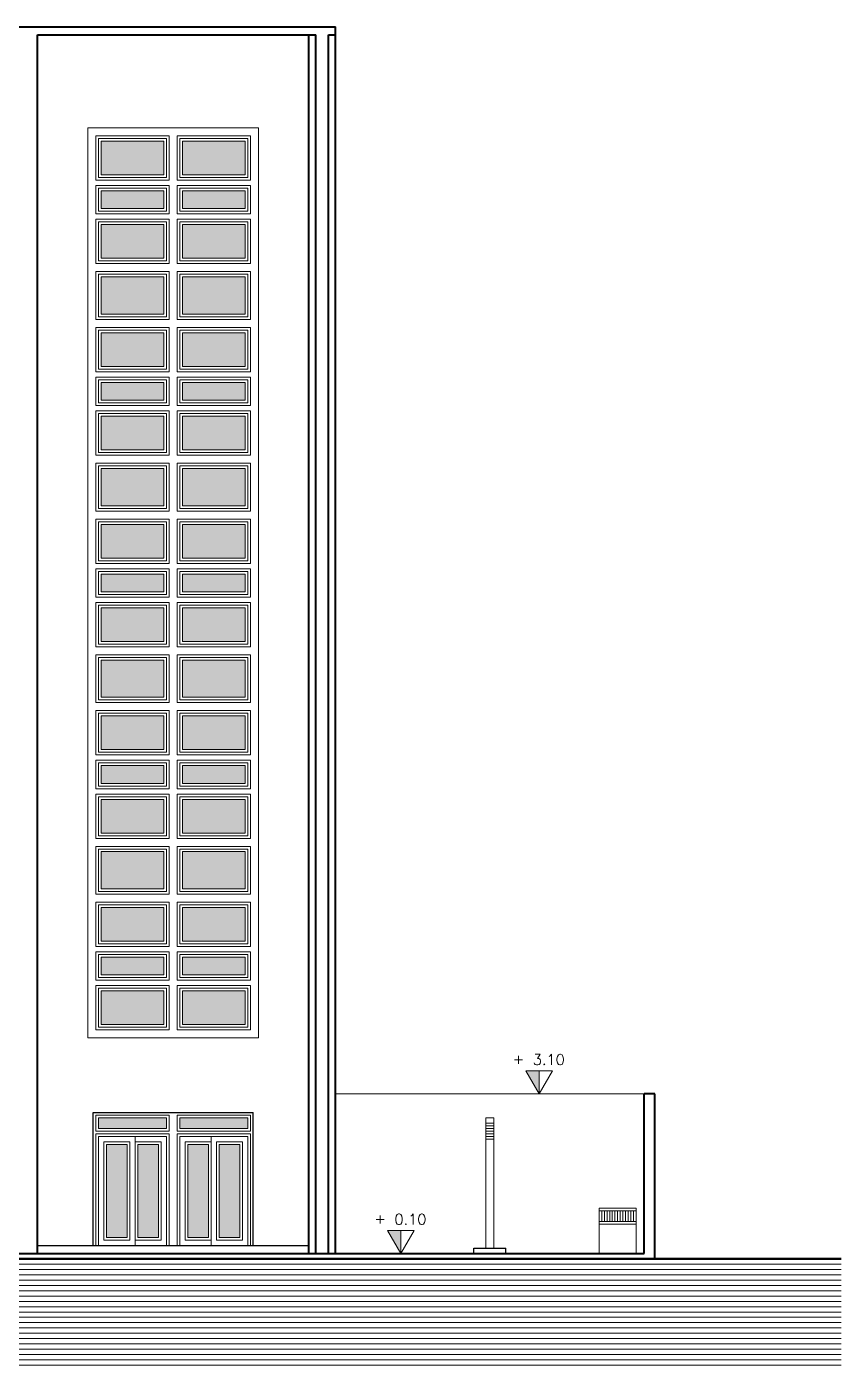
# Model space of a CAD drawing. Extents: x 1009 to 1343, y -172900 to 201.
# Drawn here: x 1254.6 to 1269.9, y -99.17 to -74.02 of the extents above; entities that cross this region are included whole.
import ezdxf

# ---------------------------------------------------------------- set-up
doc = ezdxf.new("R2010")
doc.units = 0
doc.header["$LTSCALE"] = 0.5
for name, color, linetype, lineweight in [('Acotaciones', 9, 'CONTINUOUS', 9), ('Carpintería', 55, 'CONTINUOUS', 20), ('Detalles 01', 8, 'CONTINUOUS', 9), ('Muros corte', 7, 'CONTINUOUS', 40), ('Muros vista', 253, 'CONTINUOUS', 25), ('Punta 01', 6, 'CONTINUOUS', 9), ('Punta 015', 64, 'CONTINUOUS', 13), ('Punta 02', 11, 'CONTINUOUS', 20), ('Punta 05', 52, 'CONTINUOUS', 50), ('Tratamiento pisos', 251, 'CONTINUOUS', 9), ('Vidrios', 147, 'CONTINUOUS', 13)]:
    doc.layers.add(name, color=color, linetype=linetype, lineweight=lineweight)
doc.styles.add('Texto 2 mm', font='simplex.shx', dxfattribs={"height": 0.2})

msp = doc.modelspace()

# ---------------------------------------------------------------- hatches: boundary and pattern name
at = {"layer": 'Vidrios'}
h = msp.add_hatch(color=256, dxfattribs=at)
h.dxf.hatch_style = 1
h.paths.add_polyline_path([(1257.177, -76.173), (1256.002, -76.173), (1256.002, -76.806), (1257.177, -76.806)])
h.paths.add_polyline_path([(1258.702, -76.173), (1257.527, -76.173), (1257.527, -76.806), (1258.702, -76.806)])
h.paths.add_polyline_path([(1257.177, -77.106), (1256.002, -77.106), (1256.002, -77.44), (1257.177, -77.44)])
h.paths.add_polyline_path([(1258.702, -77.106), (1257.527, -77.106), (1257.527, -77.44), (1258.702, -77.44)])
h.paths.add_polyline_path([(1257.177, -77.74), (1256.002, -77.74), (1256.002, -78.373), (1257.177, -78.373)])
h.paths.add_polyline_path([(1258.702, -77.74), (1257.527, -77.74), (1257.527, -78.373), (1258.702, -78.373)])
h = msp.add_hatch(color=256, dxfattribs=at)
h.dxf.hatch_style = 1
h.paths.add_polyline_path([(1257.177, -78.723), (1256.002, -78.723), (1256.002, -79.423), (1257.177, -79.423)])
h.paths.add_polyline_path([(1258.702, -78.723), (1257.527, -78.723), (1257.527, -79.423), (1258.702, -79.423)])
h.paths.add_polyline_path([(1257.177, -79.773), (1256.002, -79.773), (1256.002, -80.406), (1257.177, -80.406)])
h.paths.add_polyline_path([(1258.702, -79.773), (1257.527, -79.773), (1257.527, -80.406), (1258.702, -80.406)])
h.paths.add_polyline_path([(1257.177, -80.706), (1256.002, -80.706), (1256.002, -81.04), (1257.177, -81.04)])
h.paths.add_polyline_path([(1258.702, -80.706), (1257.527, -80.706), (1257.527, -81.04), (1258.702, -81.04)])
h.paths.add_polyline_path([(1257.177, -81.34), (1256.002, -81.34), (1256.002, -81.973), (1257.177, -81.973)])
h.paths.add_polyline_path([(1258.702, -81.34), (1257.527, -81.34), (1257.527, -81.973), (1258.702, -81.973)])
h = msp.add_hatch(color=256, dxfattribs=at)
h.dxf.hatch_style = 1
h.paths.add_polyline_path([(1257.177, -82.323), (1256.002, -82.323), (1256.002, -83.023), (1257.177, -83.023)])
h.paths.add_polyline_path([(1258.702, -82.323), (1257.527, -82.323), (1257.527, -83.023), (1258.702, -83.023)])
h.paths.add_polyline_path([(1257.177, -83.373), (1256.002, -83.373), (1256.002, -84.006), (1257.177, -84.006)])
h.paths.add_polyline_path([(1258.702, -83.373), (1257.527, -83.373), (1257.527, -84.006), (1258.702, -84.006)])
h.paths.add_polyline_path([(1257.177, -84.306), (1256.002, -84.306), (1256.002, -84.64), (1257.177, -84.64)])
h.paths.add_polyline_path([(1258.702, -84.306), (1257.527, -84.306), (1257.527, -84.64), (1258.702, -84.64)])
h.paths.add_polyline_path([(1257.177, -84.94), (1256.002, -84.94), (1256.002, -85.573), (1257.177, -85.573)])
h.paths.add_polyline_path([(1258.702, -84.94), (1257.527, -84.94), (1257.527, -85.573), (1258.702, -85.573)])
h = msp.add_hatch(color=256, dxfattribs=at)
h.dxf.hatch_style = 1
h.paths.add_polyline_path([(1257.177, -85.923), (1256.002, -85.923), (1256.002, -86.623), (1257.177, -86.623)])
h.paths.add_polyline_path([(1258.702, -85.923), (1257.527, -85.923), (1257.527, -86.623), (1258.702, -86.623)])
h.paths.add_polyline_path([(1257.177, -86.973), (1256.002, -86.973), (1256.002, -87.606), (1257.177, -87.606)])
h.paths.add_polyline_path([(1258.702, -86.973), (1257.527, -86.973), (1257.527, -87.606), (1258.702, -87.606)])
h.paths.add_polyline_path([(1257.177, -87.906), (1256.002, -87.906), (1256.002, -88.24), (1257.177, -88.24)])
h.paths.add_polyline_path([(1258.702, -87.906), (1257.527, -87.906), (1257.527, -88.24), (1258.702, -88.24)])
h.paths.add_polyline_path([(1257.177, -88.54), (1256.002, -88.54), (1256.002, -89.173), (1257.177, -89.173)])
h.paths.add_polyline_path([(1258.702, -88.54), (1257.527, -88.54), (1257.527, -89.173), (1258.702, -89.173)])
h = msp.add_hatch(color=256, dxfattribs=at)
h.dxf.hatch_style = 1
h.paths.add_polyline_path([(1257.177, -89.523), (1256.002, -89.523), (1256.002, -90.223), (1257.177, -90.223)])
h.paths.add_polyline_path([(1258.702, -89.523), (1257.527, -89.523), (1257.527, -90.223), (1258.702, -90.223)])
h.paths.add_polyline_path([(1257.177, -90.573), (1256.002, -90.573), (1256.002, -91.206), (1257.177, -91.206)])
h.paths.add_polyline_path([(1258.702, -90.573), (1257.527, -90.573), (1257.527, -91.206), (1258.702, -91.206)])
h.paths.add_polyline_path([(1257.177, -91.506), (1256.002, -91.506), (1256.002, -91.84), (1257.177, -91.84)])
h.paths.add_polyline_path([(1258.702, -91.506), (1257.527, -91.506), (1257.527, -91.84), (1258.702, -91.84)])
h.paths.add_polyline_path([(1257.177, -92.14), (1256.002, -92.14), (1256.002, -92.773), (1257.177, -92.773)])
h.paths.add_polyline_path([(1258.702, -92.14), (1257.527, -92.14), (1257.527, -92.773), (1258.702, -92.773)])
at = {"layer": 'Vidrios', "linetype": 'Continuous'}
for points in [[(1264.228, -93.641), (1264.012, -93.641), (1263.976, -93.641), (1264.228, -94.073)], [(1261.63, -96.641), (1261.414, -96.641), (1261.378, -96.641), (1261.63, -97.073)]]:
    msp.add_hatch(color=256, dxfattribs=at).paths.add_polyline_path(points)
at = {"layer": 'Vidrios'}
h = msp.add_hatch(color=256, dxfattribs=at)
h.dxf.hatch_style = 1
h.paths.add_polyline_path([(1257.227, -94.523), (1255.952, -94.523), (1255.952, -94.723), (1257.227, -94.723)])
h.paths.add_polyline_path([(1258.752, -94.523), (1257.477, -94.523), (1257.477, -94.723), (1258.752, -94.723)])
h.paths.add_polyline_path([(1258.014, -95.023), (1257.627, -95.023), (1257.627, -96.773), (1258.014, -96.773)])
h.paths.add_polyline_path([(1258.602, -95.023), (1258.214, -95.023), (1258.214, -96.773), (1258.602, -96.773)])
h.paths.add_polyline_path([(1257.077, -95.023), (1256.689, -95.023), (1256.689, -96.773), (1257.077, -96.773)])
h.paths.add_polyline_path([(1256.489, -95.023), (1256.102, -95.023), (1256.102, -96.773), (1256.489, -96.773)])

# ---------------------------------------------------------------- linework, layer by layer
at = {"layer": 'Acotaciones', "linetype": 'Continuous'}
for p, q in [((1263.976, -93.641), (1264.48, -93.641)), ((1264.228, -94.073), (1263.976, -93.641)), ((1264.228, -94.073), (1264.48, -93.641)), ((1264.228, -93.641), (1264.228, -94.073)), ((1261.378, -96.641), (1261.882, -96.641)), ((1261.63, -97.073), (1261.378, -96.641)), ((1261.63, -97.073), (1261.882, -96.641)), ((1261.63, -96.641), (1261.63, -97.073))]:
    msp.add_line(p, q, dxfattribs=at)
at = {"layer": 'Carpintería'}
for p, q in [((1255.752, -93.023), (1255.752, -75.923)), ((1258.952, -75.923), (1255.752, -75.923)), ((1258.952, -93.023), (1258.952, -75.923)), ((1255.902, -76.906), (1255.902, -76.073)), ((1255.902, -76.073), (1257.277, -76.073)), ((1255.952, -76.856), (1255.952, -76.123)), ((1255.952, -76.123), (1257.227, -76.123)), ((1256.002, -76.806), (1256.002, -76.173)), ((1256.002, -76.173), (1257.177, -76.173)), ((1257.177, -76.806), (1257.177, -76.173)), ((1257.227, -76.856), (1257.227, -76.123)), ((1257.277, -76.906), (1257.277, -76.073)), ((1257.427, -76.906), (1257.427, -76.073)), ((1257.427, -76.073), (1258.802, -76.073)), ((1257.477, -76.123), (1258.752, -76.123)), ((1257.477, -76.856), (1257.477, -76.123)), ((1257.527, -76.173), (1258.702, -76.173)), ((1257.527, -76.806), (1257.527, -76.173)), ((1258.702, -76.173), (1258.702, -76.806)), ((1258.752, -76.123), (1258.752, -76.856)), ((1258.802, -76.073), (1258.802, -76.906)), ((1257.277, -76.906), (1255.902, -76.906)), ((1257.227, -76.856), (1255.952, -76.856)), ((1257.177, -76.806), (1256.002, -76.806)), ((1258.802, -76.906), (1257.427, -76.906)), ((1258.752, -76.856), (1257.477, -76.856)), ((1258.702, -76.806), (1257.527, -76.806)), ((1255.902, -77.54), (1255.902, -77.006)), ((1255.902, -77.006), (1257.277, -77.006)), ((1255.952, -77.49), (1255.952, -77.056)), ((1255.952, -77.056), (1257.227, -77.056)), ((1256.002, -77.44), (1256.002, -77.106)), ((1256.002, -77.106), (1257.177, -77.106)), ((1257.177, -77.44), (1257.177, -77.106)), ((1257.227, -77.49), (1257.227, -77.056)), ((1257.277, -77.54), (1257.277, -77.006)), ((1257.427, -77.54), (1257.427, -77.006)), ((1257.427, -77.006), (1258.802, -77.006)), ((1257.477, -77.056), (1258.752, -77.056)), ((1257.477, -77.49), (1257.477, -77.056)), ((1257.527, -77.106), (1258.702, -77.106)), ((1257.527, -77.44), (1257.527, -77.106)), ((1258.702, -77.106), (1258.702, -77.44)), ((1258.752, -77.056), (1258.752, -77.49)), ((1258.802, -77.006), (1258.802, -77.54)), ((1257.177, -77.44), (1256.002, -77.44)), ((1258.702, -77.44), (1257.527, -77.44)), ((1257.277, -77.54), (1255.902, -77.54)), ((1255.902, -78.473), (1255.902, -77.64)), ((1255.902, -77.64), (1257.277, -77.64)), ((1257.227, -77.49), (1255.952, -77.49)), ((1255.952, -78.423), (1255.952, -77.69)), ((1255.952, -77.69), (1257.227, -77.69)), ((1257.227, -78.423), (1257.227, -77.69)), ((1257.277, -78.473), (1257.277, -77.64)), ((1258.802, -77.54), (1257.427, -77.54)), ((1257.427, -78.473), (1257.427, -77.64)), ((1257.427, -77.64), (1258.802, -77.64)), ((1258.752, -77.49), (1257.477, -77.49)), ((1257.477, -77.69), (1258.752, -77.69)), ((1257.477, -78.423), (1257.477, -77.69)), ((1258.752, -77.69), (1258.752, -78.423)), ((1258.802, -77.64), (1258.802, -78.473)), ((1256.002, -78.373), (1256.002, -77.74)), ((1256.002, -77.74), (1257.177, -77.74)), ((1257.177, -78.373), (1257.177, -77.74)), ((1257.527, -77.74), (1258.702, -77.74)), ((1257.527, -78.373), (1257.527, -77.74)), ((1258.702, -77.74), (1258.702, -78.373)), ((1257.227, -78.423), (1255.952, -78.423)), ((1257.177, -78.373), (1256.002, -78.373)), ((1258.752, -78.423), (1257.477, -78.423)), ((1258.702, -78.373), (1257.527, -78.373)), ((1257.277, -78.473), (1255.902, -78.473)), ((1255.902, -79.523), (1255.902, -78.623)), ((1255.902, -78.623), (1257.277, -78.623)), ((1255.952, -79.473), (1255.952, -78.673)), ((1255.952, -78.673), (1257.227, -78.673)), ((1257.227, -79.473), (1257.227, -78.673)), ((1257.277, -79.523), (1257.277, -78.623)), ((1258.802, -78.473), (1257.427, -78.473)), ((1257.427, -79.523), (1257.427, -78.623)), ((1257.427, -78.623), (1258.802, -78.623)), ((1257.477, -78.673), (1258.752, -78.673)), ((1257.477, -79.473), (1257.477, -78.673)), ((1258.752, -78.673), (1258.752, -79.473)), ((1258.802, -78.623), (1258.802, -79.523)), ((1256.002, -79.423), (1256.002, -78.723)), ((1256.002, -78.723), (1257.177, -78.723)), ((1257.177, -79.423), (1257.177, -78.723)), ((1257.527, -78.723), (1258.702, -78.723)), ((1257.527, -79.423), (1257.527, -78.723)), ((1258.702, -78.723), (1258.702, -79.423)), ((1257.227, -79.473), (1255.952, -79.473)), ((1257.177, -79.423), (1256.002, -79.423)), ((1258.752, -79.473), (1257.477, -79.473)), ((1258.702, -79.423), (1257.527, -79.423)), ((1257.277, -79.523), (1255.902, -79.523)), ((1255.902, -80.506), (1255.902, -79.673)), ((1255.902, -79.673), (1257.277, -79.673)), ((1255.952, -80.456), (1255.952, -79.723)), ((1255.952, -79.723), (1257.227, -79.723)), ((1257.227, -80.456), (1257.227, -79.723)), ((1257.277, -80.506), (1257.277, -79.673)), ((1258.802, -79.523), (1257.427, -79.523)), ((1257.427, -80.506), (1257.427, -79.673)), ((1257.427, -79.673), (1258.802, -79.673)), ((1257.477, -79.723), (1258.752, -79.723)), ((1257.477, -80.456), (1257.477, -79.723)), ((1258.752, -79.723), (1258.752, -80.456)), ((1258.802, -79.673), (1258.802, -80.506)), ((1256.002, -80.406), (1256.002, -79.773)), ((1256.002, -79.773), (1257.177, -79.773)), ((1257.177, -80.406), (1257.177, -79.773)), ((1257.527, -79.773), (1258.702, -79.773)), ((1257.527, -80.406), (1257.527, -79.773)), ((1258.702, -79.773), (1258.702, -80.406)), ((1257.227, -80.456), (1255.952, -80.456)), ((1257.177, -80.406), (1256.002, -80.406)), ((1258.752, -80.456), (1257.477, -80.456)), ((1258.702, -80.406), (1257.527, -80.406)), ((1257.277, -80.506), (1255.902, -80.506)), ((1255.902, -81.14), (1255.902, -80.606)), ((1255.902, -80.606), (1257.277, -80.606)), ((1255.952, -81.09), (1255.952, -80.656)), ((1255.952, -80.656), (1257.227, -80.656)), ((1256.002, -81.04), (1256.002, -80.706)), ((1256.002, -80.706), (1257.177, -80.706)), ((1257.177, -81.04), (1257.177, -80.706)), ((1257.227, -81.09), (1257.227, -80.656)), ((1257.277, -81.14), (1257.277, -80.606)), ((1258.802, -80.506), (1257.427, -80.506)), ((1257.427, -81.14), (1257.427, -80.606)), ((1257.427, -80.606), (1258.802, -80.606)), ((1257.477, -80.656), (1258.752, -80.656)), ((1257.477, -81.09), (1257.477, -80.656)), ((1257.527, -80.706), (1258.702, -80.706)), ((1257.527, -81.04), (1257.527, -80.706)), ((1258.702, -80.706), (1258.702, -81.04)), ((1258.752, -80.656), (1258.752, -81.09)), ((1258.802, -80.606), (1258.802, -81.14)), ((1257.277, -81.14), (1255.902, -81.14)), ((1257.227, -81.09), (1255.952, -81.09)), ((1257.177, -81.04), (1256.002, -81.04)), ((1258.802, -81.14), (1257.427, -81.14)), ((1258.752, -81.09), (1257.477, -81.09)), ((1258.702, -81.04), (1257.527, -81.04)), ((1255.902, -82.073), (1255.902, -81.24)), ((1255.902, -81.24), (1257.277, -81.24)), ((1255.952, -82.023), (1255.952, -81.29)), ((1255.952, -81.29), (1257.227, -81.29)), ((1256.002, -81.973), (1256.002, -81.34)), ((1256.002, -81.34), (1257.177, -81.34)), ((1257.177, -81.973), (1257.177, -81.34)), ((1257.227, -82.023), (1257.227, -81.29)), ((1257.277, -82.073), (1257.277, -81.24)), ((1257.427, -82.073), (1257.427, -81.24)), ((1257.427, -81.24), (1258.802, -81.24)), ((1257.477, -81.29), (1258.752, -81.29)), ((1257.477, -82.023), (1257.477, -81.29)), ((1257.527, -81.34), (1258.702, -81.34)), ((1257.527, -81.973), (1257.527, -81.34)), ((1258.702, -81.34), (1258.702, -81.973)), ((1258.752, -81.29), (1258.752, -82.023)), ((1258.802, -81.24), (1258.802, -82.073)), ((1257.177, -81.973), (1256.002, -81.973)), ((1258.702, -81.973), (1257.527, -81.973)), ((1257.277, -82.073), (1255.902, -82.073)), ((1255.902, -83.123), (1255.902, -82.223)), ((1255.902, -82.223), (1257.277, -82.223)), ((1257.227, -82.023), (1255.952, -82.023)), ((1257.277, -83.123), (1257.277, -82.223)), ((1258.802, -82.073), (1257.427, -82.073)), ((1257.427, -83.123), (1257.427, -82.223)), ((1257.427, -82.223), (1258.802, -82.223)), ((1258.752, -82.023), (1257.477, -82.023)), ((1258.802, -82.223), (1258.802, -83.123)), ((1255.952, -83.073), (1255.952, -82.273)), ((1255.952, -82.273), (1257.227, -82.273)), ((1256.002, -83.023), (1256.002, -82.323)), ((1256.002, -82.323), (1257.177, -82.323)), ((1257.177, -83.023), (1257.177, -82.323)), ((1257.227, -83.073), (1257.227, -82.273)), ((1257.477, -82.273), (1258.752, -82.273)), ((1257.477, -83.073), (1257.477, -82.273)), ((1257.527, -82.323), (1258.702, -82.323)), ((1257.527, -83.023), (1257.527, -82.323)), ((1258.702, -82.323), (1258.702, -83.023)), ((1258.752, -82.273), (1258.752, -83.073)), ((1257.277, -83.123), (1255.902, -83.123)), ((1257.227, -83.073), (1255.952, -83.073)), ((1257.177, -83.023), (1256.002, -83.023)), ((1258.802, -83.123), (1257.427, -83.123)), ((1258.752, -83.073), (1257.477, -83.073)), ((1258.702, -83.023), (1257.527, -83.023)), ((1255.902, -84.106), (1255.902, -83.273)), ((1255.902, -83.273), (1257.277, -83.273)), ((1255.952, -84.056), (1255.952, -83.323)), ((1255.952, -83.323), (1257.227, -83.323)), ((1256.002, -84.006), (1256.002, -83.373)), ((1256.002, -83.373), (1257.177, -83.373)), ((1257.177, -84.006), (1257.177, -83.373)), ((1257.227, -84.056), (1257.227, -83.323)), ((1257.277, -84.106), (1257.277, -83.273)), ((1257.427, -84.106), (1257.427, -83.273)), ((1257.427, -83.273), (1258.802, -83.273)), ((1257.477, -83.323), (1258.752, -83.323)), ((1257.477, -84.056), (1257.477, -83.323)), ((1257.527, -83.373), (1258.702, -83.373)), ((1257.527, -84.006), (1257.527, -83.373)), ((1258.702, -83.373), (1258.702, -84.006)), ((1258.752, -83.323), (1258.752, -84.056)), ((1258.802, -83.273), (1258.802, -84.106)), ((1257.277, -84.106), (1255.902, -84.106)), ((1255.902, -84.74), (1255.902, -84.206)), ((1255.902, -84.206), (1257.277, -84.206)), ((1257.227, -84.056), (1255.952, -84.056)), ((1257.177, -84.006), (1256.002, -84.006)), ((1257.277, -84.74), (1257.277, -84.206)), ((1258.802, -84.106), (1257.427, -84.106)), ((1257.427, -84.74), (1257.427, -84.206)), ((1257.427, -84.206), (1258.802, -84.206)), ((1258.752, -84.056), (1257.477, -84.056)), ((1258.702, -84.006), (1257.527, -84.006)), ((1258.802, -84.206), (1258.802, -84.74)), ((1255.952, -84.69), (1255.952, -84.256)), ((1255.952, -84.256), (1257.227, -84.256)), ((1256.002, -84.64), (1256.002, -84.306)), ((1256.002, -84.306), (1257.177, -84.306)), ((1257.177, -84.64), (1257.177, -84.306)), ((1257.227, -84.69), (1257.227, -84.256)), ((1257.477, -84.256), (1258.752, -84.256)), ((1257.477, -84.69), (1257.477, -84.256)), ((1257.527, -84.306), (1258.702, -84.306)), ((1257.527, -84.64), (1257.527, -84.306)), ((1258.702, -84.306), (1258.702, -84.64)), ((1258.752, -84.256), (1258.752, -84.69)), ((1257.277, -84.74), (1255.902, -84.74)), ((1257.227, -84.69), (1255.952, -84.69)), ((1257.177, -84.64), (1256.002, -84.64)), ((1258.802, -84.74), (1257.427, -84.74)), ((1258.752, -84.69), (1257.477, -84.69)), ((1258.702, -84.64), (1257.527, -84.64)), ((1255.902, -85.673), (1255.902, -84.84)), ((1255.902, -84.84), (1257.277, -84.84)), ((1255.952, -85.623), (1255.952, -84.89)), ((1255.952, -84.89), (1257.227, -84.89)), ((1256.002, -85.573), (1256.002, -84.94)), ((1256.002, -84.94), (1257.177, -84.94)), ((1257.177, -85.573), (1257.177, -84.94)), ((1257.227, -85.623), (1257.227, -84.89)), ((1257.277, -85.673), (1257.277, -84.84)), ((1257.427, -85.673), (1257.427, -84.84)), ((1257.427, -84.84), (1258.802, -84.84)), ((1257.477, -84.89), (1258.752, -84.89)), ((1257.477, -85.623), (1257.477, -84.89)), ((1257.527, -84.94), (1258.702, -84.94)), ((1257.527, -85.573), (1257.527, -84.94)), ((1258.702, -84.94), (1258.702, -85.573)), ((1258.752, -84.89), (1258.752, -85.623)), ((1258.802, -84.84), (1258.802, -85.673)), ((1257.277, -85.673), (1255.902, -85.673)), ((1257.227, -85.623), (1255.952, -85.623)), ((1257.177, -85.573), (1256.002, -85.573)), ((1258.802, -85.673), (1257.427, -85.673)), ((1258.752, -85.623), (1257.477, -85.623)), ((1258.702, -85.573), (1257.527, -85.573)), ((1255.902, -86.723), (1255.902, -85.823)), ((1255.902, -85.823), (1257.277, -85.823)), ((1255.952, -86.673), (1255.952, -85.873)), ((1255.952, -85.873), (1257.227, -85.873)), ((1256.002, -86.623), (1256.002, -85.923)), ((1256.002, -85.923), (1257.177, -85.923)), ((1257.177, -86.623), (1257.177, -85.923)), ((1257.227, -86.673), (1257.227, -85.873)), ((1257.277, -86.723), (1257.277, -85.823)), ((1257.427, -86.723), (1257.427, -85.823)), ((1257.427, -85.823), (1258.802, -85.823)), ((1257.477, -85.873), (1258.752, -85.873)), ((1257.477, -86.673), (1257.477, -85.873)), ((1257.527, -85.923), (1258.702, -85.923)), ((1257.527, -86.623), (1257.527, -85.923)), ((1258.702, -85.923), (1258.702, -86.623)), ((1258.752, -85.873), (1258.752, -86.673)), ((1258.802, -85.823), (1258.802, -86.723)), ((1257.277, -86.723), (1255.902, -86.723)), ((1257.227, -86.673), (1255.952, -86.673)), ((1257.177, -86.623), (1256.002, -86.623)), ((1258.802, -86.723), (1257.427, -86.723)), ((1258.752, -86.673), (1257.477, -86.673)), ((1258.702, -86.623), (1257.527, -86.623)), ((1255.902, -87.706), (1255.902, -86.873)), ((1255.902, -86.873), (1257.277, -86.873)), ((1255.952, -87.656), (1255.952, -86.923)), ((1255.952, -86.923), (1257.227, -86.923)), ((1256.002, -87.606), (1256.002, -86.973)), ((1256.002, -86.973), (1257.177, -86.973)), ((1257.177, -87.606), (1257.177, -86.973)), ((1257.227, -87.656), (1257.227, -86.923)), ((1257.277, -87.706), (1257.277, -86.873)), ((1257.427, -87.706), (1257.427, -86.873)), ((1257.427, -86.873), (1258.802, -86.873)), ((1257.477, -86.923), (1258.752, -86.923)), ((1257.477, -87.656), (1257.477, -86.923)), ((1257.527, -86.973), (1258.702, -86.973)), ((1257.527, -87.606), (1257.527, -86.973)), ((1258.702, -86.973), (1258.702, -87.606)), ((1258.752, -86.923), (1258.752, -87.656)), ((1258.802, -86.873), (1258.802, -87.706)), ((1257.277, -87.706), (1255.902, -87.706)), ((1257.227, -87.656), (1255.952, -87.656)), ((1257.177, -87.606), (1256.002, -87.606)), ((1258.802, -87.706), (1257.427, -87.706)), ((1258.752, -87.656), (1257.477, -87.656)), ((1258.702, -87.606), (1257.527, -87.606)), ((1255.902, -88.34), (1255.902, -87.806)), ((1255.902, -87.806), (1257.277, -87.806)), ((1255.952, -88.29), (1255.952, -87.856)), ((1255.952, -87.856), (1257.227, -87.856)), ((1256.002, -88.24), (1256.002, -87.906)), ((1256.002, -87.906), (1257.177, -87.906)), ((1257.177, -88.24), (1257.177, -87.906)), ((1257.227, -88.29), (1257.227, -87.856)), ((1257.277, -88.34), (1257.277, -87.806)), ((1257.427, -88.34), (1257.427, -87.806)), ((1257.427, -87.806), (1258.802, -87.806)), ((1257.477, -87.856), (1258.752, -87.856)), ((1257.477, -88.29), (1257.477, -87.856)), ((1257.527, -87.906), (1258.702, -87.906)), ((1257.527, -88.24), (1257.527, -87.906)), ((1258.702, -87.906), (1258.702, -88.24)), ((1258.752, -87.856), (1258.752, -88.29)), ((1258.802, -87.806), (1258.802, -88.34)), ((1257.177, -88.24), (1256.002, -88.24)), ((1258.702, -88.24), (1257.527, -88.24)), ((1257.277, -88.34), (1255.902, -88.34)), ((1255.902, -89.273), (1255.902, -88.44)), ((1255.902, -88.44), (1257.277, -88.44)), ((1257.227, -88.29), (1255.952, -88.29)), ((1255.952, -89.223), (1255.952, -88.49)), ((1255.952, -88.49), (1257.227, -88.49)), ((1257.227, -89.223), (1257.227, -88.49)), ((1257.277, -89.273), (1257.277, -88.44)), ((1258.802, -88.34), (1257.427, -88.34)), ((1257.427, -89.273), (1257.427, -88.44)), ((1257.427, -88.44), (1258.802, -88.44)), ((1258.752, -88.29), (1257.477, -88.29)), ((1257.477, -88.49), (1258.752, -88.49)), ((1257.477, -89.223), (1257.477, -88.49)), ((1258.752, -88.49), (1258.752, -89.223)), ((1258.802, -88.44), (1258.802, -89.273)), ((1256.002, -89.173), (1256.002, -88.54)), ((1256.002, -88.54), (1257.177, -88.54)), ((1257.177, -89.173), (1257.177, -88.54)), ((1257.527, -88.54), (1258.702, -88.54)), ((1257.527, -89.173), (1257.527, -88.54)), ((1258.702, -88.54), (1258.702, -89.173)), ((1257.277, -89.273), (1255.902, -89.273)), ((1257.227, -89.223), (1255.952, -89.223)), ((1257.177, -89.173), (1256.002, -89.173)), ((1258.802, -89.273), (1257.427, -89.273)), ((1258.752, -89.223), (1257.477, -89.223)), ((1258.702, -89.173), (1257.527, -89.173)), ((1255.902, -90.323), (1255.902, -89.423)), ((1255.902, -89.423), (1257.277, -89.423)), ((1255.952, -90.273), (1255.952, -89.473)), ((1255.952, -89.473), (1257.227, -89.473)), ((1256.002, -90.223), (1256.002, -89.523)), ((1256.002, -89.523), (1257.177, -89.523)), ((1257.177, -90.223), (1257.177, -89.523)), ((1257.227, -90.273), (1257.227, -89.473)), ((1257.277, -90.323), (1257.277, -89.423)), ((1257.427, -90.323), (1257.427, -89.423)), ((1257.427, -89.423), (1258.802, -89.423)), ((1257.477, -89.473), (1258.752, -89.473)), ((1257.477, -90.273), (1257.477, -89.473)), ((1257.527, -89.523), (1258.702, -89.523)), ((1257.527, -90.223), (1257.527, -89.523)), ((1258.702, -89.523), (1258.702, -90.223)), ((1258.752, -89.473), (1258.752, -90.273)), ((1258.802, -89.423), (1258.802, -90.323)), ((1257.227, -90.273), (1255.952, -90.273)), ((1257.177, -90.223), (1256.002, -90.223)), ((1258.752, -90.273), (1257.477, -90.273)), ((1258.702, -90.223), (1257.527, -90.223)), ((1257.277, -90.323), (1255.902, -90.323)), ((1255.902, -91.306), (1255.902, -90.473)), ((1255.902, -90.473), (1257.277, -90.473)), ((1255.952, -91.256), (1255.952, -90.523)), ((1255.952, -90.523), (1257.227, -90.523)), ((1257.227, -91.256), (1257.227, -90.523)), ((1257.277, -91.306), (1257.277, -90.473)), ((1258.802, -90.323), (1257.427, -90.323)), ((1257.427, -91.306), (1257.427, -90.473)), ((1257.427, -90.473), (1258.802, -90.473)), ((1257.477, -90.523), (1258.752, -90.523)), ((1257.477, -91.256), (1257.477, -90.523)), ((1258.752, -90.523), (1258.752, -91.256)), ((1258.802, -90.473), (1258.802, -91.306)), ((1256.002, -91.206), (1256.002, -90.573)), ((1256.002, -90.573), (1257.177, -90.573)), ((1257.177, -91.206), (1257.177, -90.573)), ((1257.527, -90.573), (1258.702, -90.573)), ((1257.527, -91.206), (1257.527, -90.573)), ((1258.702, -90.573), (1258.702, -91.206)), ((1257.227, -91.256), (1255.952, -91.256)), ((1257.177, -91.206), (1256.002, -91.206)), ((1258.752, -91.256), (1257.477, -91.256)), ((1258.702, -91.206), (1257.527, -91.206)), ((1257.277, -91.306), (1255.902, -91.306)), ((1255.902, -91.94), (1255.902, -91.406)), ((1255.902, -91.406), (1257.277, -91.406)), ((1255.952, -91.89), (1255.952, -91.456)), ((1255.952, -91.456), (1257.227, -91.456)), ((1256.002, -91.84), (1256.002, -91.506)), ((1256.002, -91.506), (1257.177, -91.506)), ((1257.177, -91.84), (1257.177, -91.506)), ((1257.227, -91.89), (1257.227, -91.456)), ((1257.277, -91.94), (1257.277, -91.406)), ((1258.802, -91.306), (1257.427, -91.306)), ((1257.427, -91.94), (1257.427, -91.406)), ((1257.427, -91.406), (1258.802, -91.406)), ((1257.477, -91.456), (1258.752, -91.456)), ((1257.477, -91.89), (1257.477, -91.456)), ((1257.527, -91.506), (1258.702, -91.506)), ((1257.527, -91.84), (1257.527, -91.506)), ((1258.702, -91.506), (1258.702, -91.84)), ((1258.752, -91.456), (1258.752, -91.89)), ((1258.802, -91.406), (1258.802, -91.94)), ((1257.277, -91.94), (1255.902, -91.94)), ((1255.902, -92.873), (1255.902, -92.04)), ((1255.902, -92.04), (1257.277, -92.04)), ((1257.227, -91.89), (1255.952, -91.89)), ((1257.177, -91.84), (1256.002, -91.84)), ((1257.277, -92.873), (1257.277, -92.04)), ((1258.802, -91.94), (1257.427, -91.94)), ((1257.427, -92.873), (1257.427, -92.04)), ((1257.427, -92.04), (1258.802, -92.04)), ((1258.752, -91.89), (1257.477, -91.89)), ((1258.702, -91.84), (1257.527, -91.84)), ((1258.802, -92.04), (1258.802, -92.873)), ((1255.952, -92.823), (1255.952, -92.09)), ((1255.952, -92.09), (1257.227, -92.09)), ((1256.002, -92.773), (1256.002, -92.14)), ((1256.002, -92.14), (1257.177, -92.14)), ((1257.177, -92.773), (1257.177, -92.14)), ((1257.227, -92.823), (1257.227, -92.09)), ((1257.477, -92.09), (1258.752, -92.09)), ((1257.477, -92.823), (1257.477, -92.09)), ((1257.527, -92.14), (1258.702, -92.14)), ((1257.527, -92.773), (1257.527, -92.14)), ((1258.702, -92.14), (1258.702, -92.773)), ((1258.752, -92.09), (1258.752, -92.823)), ((1257.177, -92.773), (1256.002, -92.773)), ((1258.702, -92.773), (1257.527, -92.773)), ((1255.752, -93.023), (1258.952, -93.023)), ((1257.277, -92.873), (1255.902, -92.873)), ((1257.227, -92.823), (1255.952, -92.823)), ((1258.802, -92.873), (1257.427, -92.873)), ((1258.752, -92.823), (1257.477, -92.823)), ((1257.277, -94.473), (1255.902, -94.473)), ((1255.902, -94.773), (1255.902, -94.473)), ((1255.952, -94.523), (1255.952, -94.723)), ((1257.227, -94.523), (1255.952, -94.523)), ((1257.227, -94.723), (1257.227, -94.523)), ((1257.277, -94.473), (1257.277, -94.773)), ((1257.427, -94.473), (1257.427, -94.773)), ((1257.427, -94.473), (1258.802, -94.473)), ((1257.477, -94.723), (1257.477, -94.523)), ((1257.477, -94.523), (1258.752, -94.523)), ((1258.752, -94.523), (1258.752, -94.723)), ((1258.802, -94.773), (1258.802, -94.473)), ((1257.277, -94.773), (1255.902, -94.773)), ((1257.227, -94.723), (1255.952, -94.723)), ((1257.427, -94.773), (1258.802, -94.773)), ((1257.477, -94.723), (1258.752, -94.723)), ((1257.227, -94.873), (1255.952, -94.873)), ((1255.952, -94.873), (1255.952, -96.923)), ((1256.639, -94.873), (1256.639, -96.923)), ((1256.689, -95.023), (1256.689, -96.773)), ((1257.227, -96.923), (1257.227, -94.873)), ((1257.477, -96.923), (1257.477, -94.873)), ((1257.477, -94.873), (1258.752, -94.873)), ((1258.014, -95.023), (1258.014, -96.773)), ((1258.064, -94.873), (1258.064, -96.923)), ((1258.752, -94.873), (1258.752, -96.923))]:
    msp.add_line(p, q, dxfattribs=at)
for points in [[(1257.277, -96.923), (1257.277, -94.823), (1255.902, -94.823), (1255.902, -96.923)], [(1256.639, -96.823), (1257.127, -96.823), (1257.127, -94.973), (1256.639, -94.973)], [(1256.689, -96.773), (1257.077, -96.773), (1257.077, -95.023), (1256.689, -95.023)], [(1257.427, -96.923), (1257.427, -94.823), (1258.802, -94.823), (1258.802, -96.923)], [(1258.064, -96.823), (1257.577, -96.823), (1257.577, -94.973), (1258.064, -94.973)], [(1258.014, -96.773), (1257.627, -96.773), (1257.627, -95.023), (1258.014, -95.023)]]:
    msp.add_lwpolyline(points, dxfattribs=at)
for points in [[(1256.539, -96.823), (1256.539, -94.973), (1256.052, -94.973), (1256.052, -96.823)], [(1256.489, -96.773), (1256.489, -95.023), (1256.102, -95.023), (1256.102, -96.773)], [(1258.164, -96.823), (1258.164, -94.973), (1258.652, -94.973), (1258.652, -96.823)], [(1258.214, -96.773), (1258.214, -95.023), (1258.602, -95.023), (1258.602, -96.773)]]:
    msp.add_lwpolyline(points, close=True, dxfattribs=at)
at = {"layer": 'Detalles 01'}
for p, q in [((1265.402, -96.473), (1265.402, -96.273)), ((1265.452, -96.473), (1265.452, -96.273)), ((1265.502, -96.473), (1265.502, -96.273)), ((1265.552, -96.473), (1265.552, -96.273)), ((1265.602, -96.473), (1265.602, -96.273)), ((1265.652, -96.473), (1265.652, -96.273)), ((1265.702, -96.473), (1265.702, -96.273)), ((1265.752, -96.473), (1265.752, -96.273)), ((1265.802, -96.473), (1265.802, -96.273)), ((1265.852, -96.473), (1265.852, -96.273)), ((1265.902, -96.473), (1265.902, -96.273)), ((1265.952, -96.473), (1265.952, -96.273)), ((1266.002, -96.473), (1266.002, -96.273))]:
    msp.add_line(p, q, dxfattribs=at)
at = {"layer": 'Muros corte'}
for p, q in [((1243.452, -74.023), (1260.402, -74.023)), ((1254.802, -97.073), (1254.802, -74.173)), ((1254.802, -74.173), (1260.032, -74.173)), ((1259.902, -97.073), (1259.902, -74.173)), ((1260.032, -97.073), (1260.032, -74.173)), ((1260.272, -97.073), (1260.272, -74.173)), ((1260.272, -74.173), (1260.402, -74.173)), ((1260.402, -97.073), (1260.402, -74.023)), ((1266.202, -97.073), (1266.202, -94.073)), ((1266.402, -94.073), (1266.202, -94.073)), ((1266.402, -97.173), (1266.402, -94.073)), ((1224.402, -97.073), (1266.202, -97.073))]:
    msp.add_line(p, q, dxfattribs=at)
at = {"layer": 'Muros vista'}
for p, q in [((1255.852, -96.923), (1255.852, -94.423)), ((1255.852, -94.423), (1258.852, -94.423)), ((1258.852, -96.923), (1258.852, -94.423)), ((1254.802, -96.923), (1259.902, -96.923)), ((1263.002, -96.973), (1263.602, -96.973)), ((1263.002, -97.073), (1263.002, -96.973)), ((1263.602, -97.073), (1263.602, -96.973))]:
    msp.add_line(p, q, dxfattribs=at)
at = {"layer": 'Punta 01', "linetype": 'Continuous'}
for p, q in [((1263.765, -93.434), (1263.915, -93.434)), ((1263.84, -93.509), (1263.84, -93.359)), ((1261.167, -96.434), (1261.317, -96.434)), ((1261.242, -96.509), (1261.242, -96.359))]:
    msp.add_line(p, q, dxfattribs=at)
at = {"layer": 'Punta 01'}
for p, q in [((1266.202, -94.073), (1260.402, -94.073)), ((1263.227, -94.623), (1263.377, -94.623)), ((1263.227, -94.673), (1263.377, -94.673)), ((1263.227, -94.723), (1263.377, -94.723)), ((1263.227, -94.773), (1263.377, -94.773)), ((1263.227, -94.823), (1263.377, -94.823)), ((1263.227, -94.873), (1263.377, -94.873)), ((1263.227, -94.923), (1263.377, -94.923))]:
    msp.add_line(p, q, dxfattribs=at)
at = {"layer": 'Punta 02'}
for p, q in [((1263.227, -96.973), (1263.227, -94.523)), ((1263.227, -94.523), (1263.377, -94.523)), ((1263.377, -96.973), (1263.377, -94.523)), ((1265.352, -97.073), (1265.352, -96.223)), ((1265.352, -96.223), (1266.052, -96.223)), ((1265.352, -96.273), (1266.052, -96.273)), ((1266.052, -97.073), (1266.052, -96.223)), ((1265.352, -96.473), (1266.052, -96.473)), ((1265.352, -96.523), (1266.052, -96.523))]:
    msp.add_line(p, q, dxfattribs=at)
at = {"layer": 'Punta 05'}
msp.add_line((1224.402, -97.173), (1269.902, -97.173), dxfattribs=at)
at = {"layer": 'Tratamiento pisos'}
for p, q in [((1219.273, -97.273), (1269.902, -97.273)), ((1219.243, -97.573), (1269.902, -97.573)), ((1219.253, -97.473), (1269.902, -97.473)), ((1219.263, -97.373), (1269.902, -97.373)), ((1219.222, -97.773), (1269.902, -97.773)), ((1219.232, -97.673), (1269.902, -97.673)), ((1212.102, -97.973), (1269.902, -97.973)), ((1212.102, -98.073), (1269.902, -98.073)), ((1219.212, -97.873), (1269.902, -97.873)), ((1212.102, -98.173), (1269.902, -98.173)), ((1212.102, -98.273), (1269.902, -98.273)), ((1212.102, -98.373), (1269.902, -98.373)), ((1212.102, -98.473), (1269.902, -98.473)), ((1212.102, -98.573), (1269.902, -98.573)), ((1212.102, -98.673), (1269.902, -98.673)), ((1212.102, -98.773), (1269.902, -98.773)), ((1212.102, -98.873), (1269.902, -98.873)), ((1212.102, -98.973), (1269.902, -98.973)), ((1212.102, -99.073), (1269.902, -99.073)), ((1212.102, -99.173), (1269.902, -99.173))]:
    msp.add_line(p, q, dxfattribs=at)

# ---------------------------------------------------------------- texts
at = {"layer": 'Punta 015', "linetype": 'Continuous', "char_height": 0.2, "attachment_point": 5, "style": 'Texto 2 mm'}
for s, insert in [('3.10', (1264.408, -93.431)), ('0.10', (1261.809, -96.431))]:
    msp.add_mtext(s, dxfattribs=dict(at, insert=insert))

doc.saveas('drawing.dxf')
